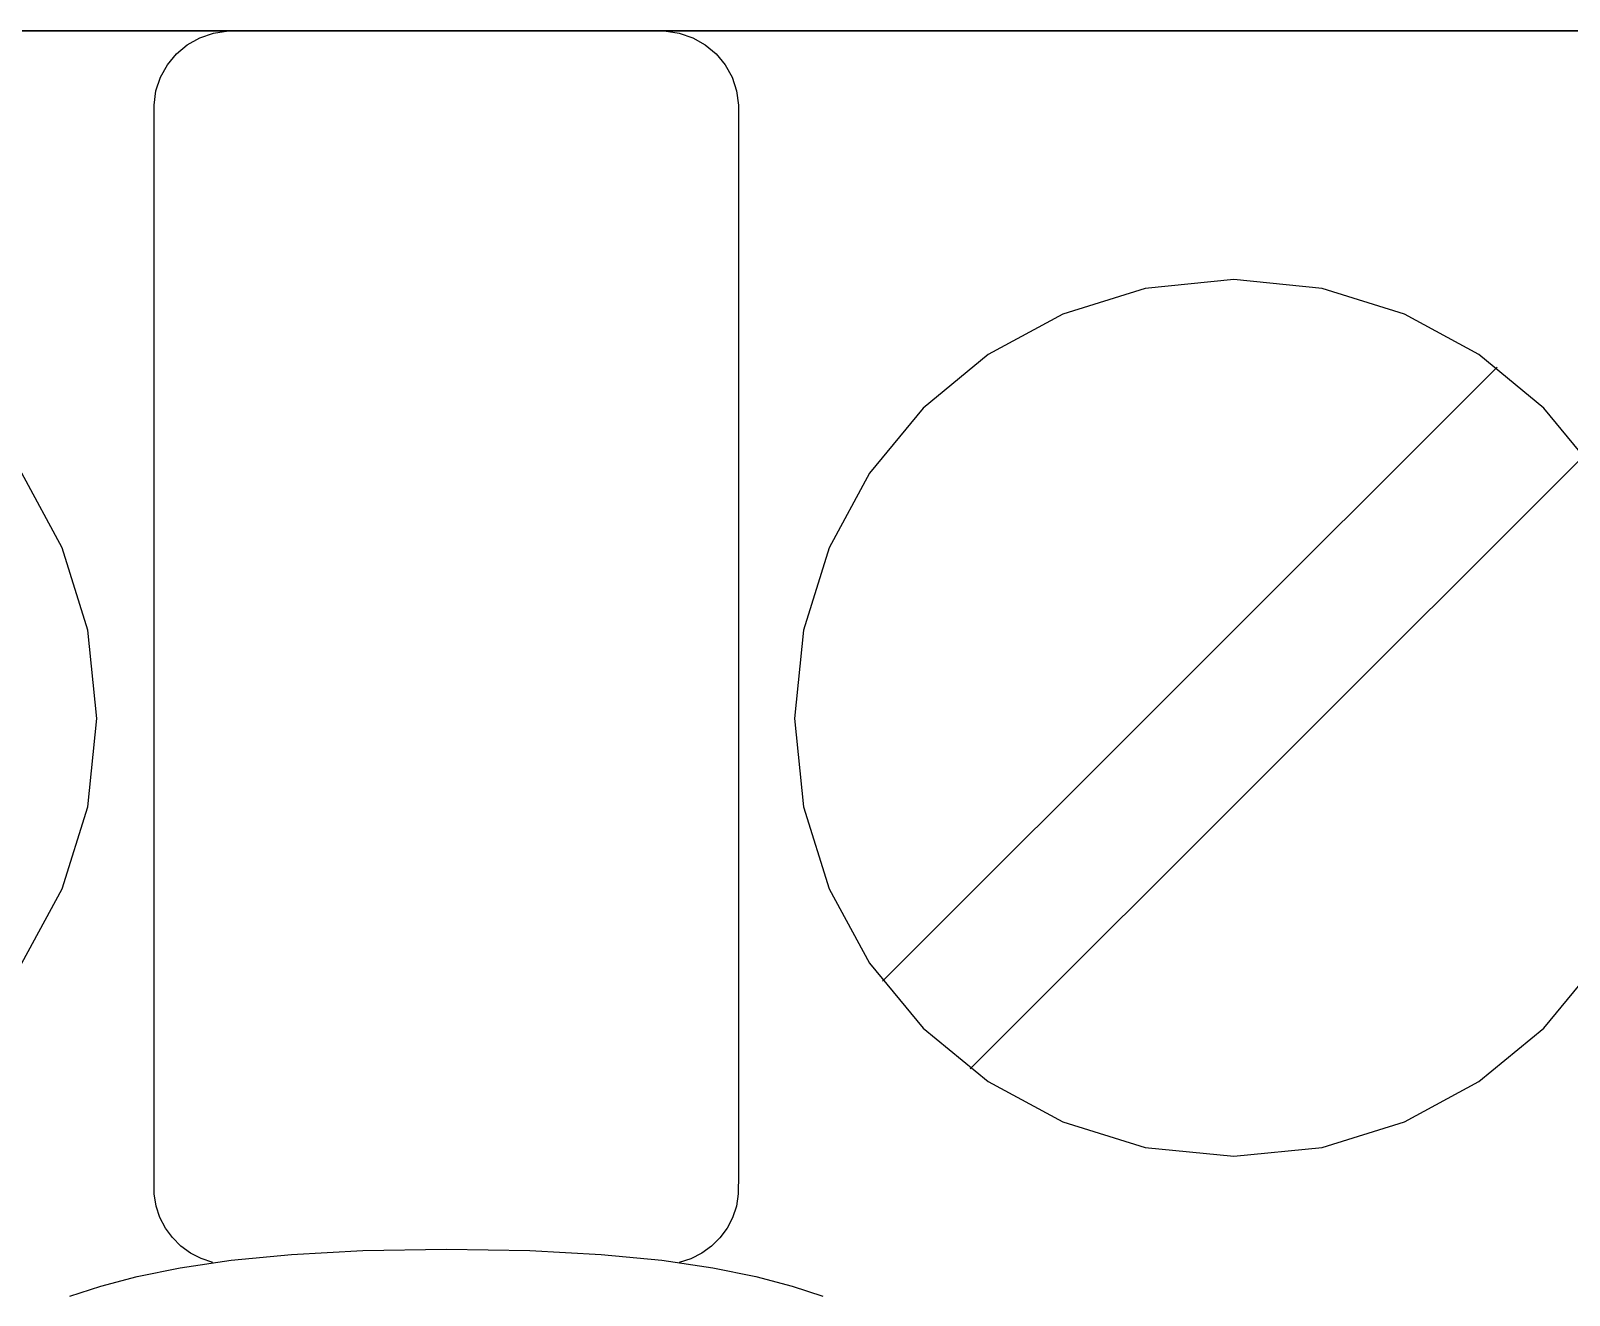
# Model space of a CAD drawing. Extents: x 1 to 47.7, y 0.2 to 35.
# Drawn here: x 27.012 to 27.598, y 9.703 to 10.185 of the extents above; entities that cross this region are included whole.
import ezdxf

# ---------------------------------------------------------------- set-up
doc = ezdxf.new("R2010")
doc.units = 0
doc.header["$MEASUREMENT"] = 0
for name, color, linetype in [('7_1__EMPTY_IO_BOARD_POSITI', 7, 'CONTINUOUS'), ('7_2___8__INDEPENDENT_INPUT', 7, 'CONTINUOUS'), ('7_3___8__OPTOISO_INDEPENDE', 7, 'CONTINUOUS'), ('7_4___24__OPTOISO_INDEPEND', 7, 'CONTINUOUS'), ('7_5___8__INDEPENDENT_INPUT', 7, 'CONTINUOUS'), ('7_6____8__INDEPENDENT_INPU', 7, 'CONTINUOUS'), ('7_7____8__OPTOISO_INDEPEND', 7, 'CONTINUOUS'), ('7_8____8__OPTOISO_INDEPEND', 7, 'CONTINUOUS')]:
    doc.layers.add(name, color=color, linetype=linetype)

msp = doc.modelspace()

# ---------------------------------------------------------------- linework, layer by layer
at = {"layer": '7_1__EMPTY_IO_BOARD_POSITI'}
msp.add_lwpolyline([(26.68572, 10.1852), (26.73265, 10.1852), (26.78363, 10.1852), (26.83851, 10.1852), (26.89713, 10.1852), (26.95935, 10.1852), (27.025, 10.1852), (27.09394, 10.1852), (27.16601, 10.1852), (27.24106, 10.1852), (27.31893, 10.1852), (27.39948, 10.1852), (27.48254, 10.1852), (27.56797, 10.1852), (27.65561, 10.1852)], dxfattribs=at)
at = {"layer": '7_2___8__INDEPENDENT_INPUT'}
for points in [[(27.70259, 10.18526), (27.57678, 10.18526), (27.45542, 10.18526), (27.33896, 10.18526), (27.22784, 10.18526), (27.12251, 10.18526), (27.02342, 10.18526), (26.931, 10.18526), (26.84571, 10.18526), (26.80588, 10.18526), (26.768, 10.18526), (26.73212, 10.18526), (26.6983, 10.18526), (26.66659, 10.18526)], [(27.08116, 9.71527), (27.07672, 9.71676), (27.07263, 9.71888), (27.06895, 9.72157), (27.06574, 9.72476), (27.06306, 9.7284), (27.06097, 9.73243), (27.05953, 9.7368), (27.05881, 9.74144), (27.05874, 9.74893), (27.05874, 9.78117), (27.05874, 9.83526), (27.05874, 9.90293), (27.05874, 9.97591), (27.05874, 10.04594), (27.05874, 10.10476), (27.05874, 10.14408), (27.05875, 10.15683), (27.05946, 10.16239), (27.06118, 10.16758), (27.06381, 10.17229), (27.06726, 10.17643), (27.07141, 10.17989), (27.07616, 10.18257), (27.08142, 10.18438), (27.08707, 10.18521), (27.09205, 10.18526), (27.10621, 10.18526), (27.12853, 10.18526), (27.15575, 10.18526), (27.1846, 10.18526), (27.21181, 10.18526), (27.23413, 10.18526), (27.24829, 10.18526), (27.25327, 10.18521), (27.25892, 10.18438), (27.26418, 10.18257), (27.26893, 10.17989), (27.27308, 10.17643), (27.27652, 10.17229), (27.27915, 10.16758), (27.28087, 10.16239), (27.28158, 10.15683), (27.28159, 10.14408), (27.28159, 10.10476), (27.28159, 10.04594), (27.28159, 9.97591), (27.28159, 9.90293), (27.28159, 9.83526), (27.28159, 9.78117), (27.28159, 9.74893), (27.28151, 9.74143), (27.28079, 9.73676), (27.27934, 9.73238), (27.27723, 9.72834), (27.27451, 9.7247), (27.27127, 9.72151), (27.26755, 9.71884), (27.26342, 9.71673), (27.25894, 9.71527)], [(27.60909, 10.01645), (27.58866, 10.04124), (27.56391, 10.0617), (27.5355, 10.07716), (27.5041, 10.08693), (27.47041, 10.09034), (27.43665, 10.08693), (27.40522, 10.07716), (27.37678, 10.0617), (27.352, 10.04124), (27.33156, 10.01645), (27.31613, 9.98801), (27.30638, 9.95659), (27.30298, 9.92289), (27.30638, 9.8892), (27.31613, 9.85784), (27.33156, 9.82946), (27.352, 9.80473), (27.37678, 9.78434), (27.40522, 9.76894), (27.43665, 9.75921), (27.47041, 9.75581), (27.5041, 9.75921), (27.5355, 9.76894), (27.56391, 9.78434), (27.58866, 9.80473), (27.60909, 9.82946)], [(27.33656, 9.82265), (27.57083, 10.05692)], [(27.36998, 9.78923), (27.60425, 10.0235)], [(27.00833, 9.82946), (27.02376, 9.85784), (27.03351, 9.8892), (27.03691, 9.92289), (27.03351, 9.95659), (27.02376, 9.98801), (27.00833, 10.01645)], [(27.02664, 9.7024), (27.03843, 9.70622), (27.05225, 9.70989), (27.06863, 9.71324), (27.08809, 9.71613), (27.11116, 9.71839), (27.13836, 9.71986), (27.17022, 9.72038), (27.20208, 9.71986), (27.22928, 9.71839), (27.25235, 9.71613), (27.2718, 9.71324), (27.28818, 9.70989), (27.302, 9.70622), (27.31378, 9.7024)]]:
    msp.add_lwpolyline(points, dxfattribs=at)
at = {"layer": '7_3___8__OPTOISO_INDEPENDE'}
for points in [[(27.70259, 10.18526), (27.57678, 10.18526), (27.45542, 10.18526), (27.33896, 10.18526), (27.22784, 10.18526), (27.12251, 10.18526), (27.02342, 10.18526), (26.931, 10.18526), (26.84571, 10.18526), (26.80588, 10.18526), (26.768, 10.18526), (26.73212, 10.18526), (26.6983, 10.18526), (26.66659, 10.18526)], [(27.08116, 9.71527), (27.07672, 9.71676), (27.07263, 9.71888), (27.06895, 9.72157), (27.06574, 9.72476), (27.06306, 9.7284), (27.06097, 9.73243), (27.05953, 9.7368), (27.05881, 9.74144), (27.05874, 9.74893), (27.05874, 9.78117), (27.05874, 9.83526), (27.05874, 9.90293), (27.05874, 9.97591), (27.05874, 10.04594), (27.05874, 10.10476), (27.05874, 10.14408), (27.05875, 10.15683), (27.05946, 10.16239), (27.06118, 10.16758), (27.06381, 10.17229), (27.06726, 10.17643), (27.07141, 10.17989), (27.07616, 10.18257), (27.08142, 10.18438), (27.08707, 10.18521), (27.09205, 10.18526), (27.10621, 10.18526), (27.12853, 10.18526), (27.15575, 10.18526), (27.1846, 10.18526), (27.21181, 10.18526), (27.23413, 10.18526), (27.24829, 10.18526), (27.25327, 10.18521), (27.25892, 10.18438), (27.26418, 10.18257), (27.26893, 10.17989), (27.27308, 10.17643), (27.27652, 10.17229), (27.27915, 10.16758), (27.28087, 10.16239), (27.28158, 10.15683), (27.28159, 10.14408), (27.28159, 10.10476), (27.28159, 10.04594), (27.28159, 9.97591), (27.28159, 9.90293), (27.28159, 9.83526), (27.28159, 9.78117), (27.28159, 9.74893), (27.28151, 9.74143), (27.28079, 9.73676), (27.27934, 9.73238), (27.27723, 9.72834), (27.27451, 9.7247), (27.27127, 9.72151), (27.26755, 9.71884), (27.26342, 9.71673), (27.25894, 9.71527)], [(27.60909, 10.01645), (27.58866, 10.04124), (27.56391, 10.0617), (27.5355, 10.07716), (27.5041, 10.08693), (27.47041, 10.09034), (27.43665, 10.08693), (27.40522, 10.07716), (27.37678, 10.0617), (27.352, 10.04124), (27.33156, 10.01645), (27.31613, 9.98801), (27.30638, 9.95659), (27.30298, 9.92289), (27.30638, 9.8892), (27.31613, 9.85784), (27.33156, 9.82946), (27.352, 9.80473), (27.37678, 9.78434), (27.40522, 9.76894), (27.43665, 9.75921), (27.47041, 9.75581), (27.5041, 9.75921), (27.5355, 9.76894), (27.56391, 9.78434), (27.58866, 9.80473), (27.60909, 9.82946)], [(27.33656, 9.82265), (27.57083, 10.05692)], [(27.36998, 9.78923), (27.60425, 10.0235)], [(27.00833, 9.82946), (27.02376, 9.85784), (27.03351, 9.8892), (27.03691, 9.92289), (27.03351, 9.95659), (27.02376, 9.98801), (27.00833, 10.01645)], [(27.02664, 9.7024), (27.03843, 9.70622), (27.05225, 9.70989), (27.06863, 9.71324), (27.08809, 9.71613), (27.11116, 9.71839), (27.13836, 9.71986), (27.17022, 9.72038), (27.20208, 9.71986), (27.22928, 9.71839), (27.25235, 9.71613), (27.2718, 9.71324), (27.28818, 9.70989), (27.302, 9.70622), (27.31378, 9.7024)]]:
    msp.add_lwpolyline(points, dxfattribs=at)
at = {"layer": '7_4___24__OPTOISO_INDEPEND'}
for points in [[(27.70259, 10.18526), (27.57678, 10.18526), (27.45542, 10.18526), (27.33896, 10.18526), (27.22784, 10.18526), (27.12251, 10.18526), (27.02342, 10.18526), (26.931, 10.18526), (26.84571, 10.18526), (26.80588, 10.18526), (26.768, 10.18526), (26.73212, 10.18526), (26.6983, 10.18526), (26.66659, 10.18526)], [(27.08116, 9.71527), (27.07672, 9.71676), (27.07263, 9.71888), (27.06895, 9.72157), (27.06574, 9.72476), (27.06306, 9.7284), (27.06097, 9.73243), (27.05953, 9.7368), (27.05881, 9.74144), (27.05874, 9.74893), (27.05874, 9.78117), (27.05874, 9.83526), (27.05874, 9.90293), (27.05874, 9.97591), (27.05874, 10.04594), (27.05874, 10.10476), (27.05874, 10.14408), (27.05875, 10.15683), (27.05946, 10.16239), (27.06118, 10.16758), (27.06381, 10.17229), (27.06726, 10.17643), (27.07141, 10.17989), (27.07616, 10.18257), (27.08142, 10.18438), (27.08707, 10.18521), (27.09205, 10.18526), (27.10621, 10.18526), (27.12853, 10.18526), (27.15575, 10.18526), (27.1846, 10.18526), (27.21181, 10.18526), (27.23413, 10.18526), (27.24829, 10.18526), (27.25327, 10.18521), (27.25892, 10.18438), (27.26418, 10.18257), (27.26893, 10.17989), (27.27308, 10.17643), (27.27652, 10.17229), (27.27915, 10.16758), (27.28087, 10.16239), (27.28158, 10.15683), (27.28159, 10.14408), (27.28159, 10.10476), (27.28159, 10.04594), (27.28159, 9.97591), (27.28159, 9.90293), (27.28159, 9.83526), (27.28159, 9.78117), (27.28159, 9.74893), (27.28151, 9.74143), (27.28079, 9.73676), (27.27934, 9.73238), (27.27723, 9.72834), (27.27451, 9.7247), (27.27127, 9.72151), (27.26755, 9.71884), (27.26342, 9.71673), (27.25894, 9.71527)], [(27.60909, 10.01645), (27.58866, 10.04124), (27.56391, 10.0617), (27.5355, 10.07716), (27.5041, 10.08693), (27.47041, 10.09034), (27.43665, 10.08693), (27.40522, 10.07716), (27.37678, 10.0617), (27.352, 10.04124), (27.33156, 10.01645), (27.31613, 9.98801), (27.30638, 9.95659), (27.30298, 9.92289), (27.30638, 9.8892), (27.31613, 9.85784), (27.33156, 9.82946), (27.352, 9.80473), (27.37678, 9.78434), (27.40522, 9.76894), (27.43665, 9.75921), (27.47041, 9.75581), (27.5041, 9.75921), (27.5355, 9.76894), (27.56391, 9.78434), (27.58866, 9.80473), (27.60909, 9.82946)], [(27.33656, 9.82265), (27.57083, 10.05692)], [(27.36998, 9.78923), (27.60425, 10.0235)], [(27.00833, 9.82946), (27.02376, 9.85784), (27.03351, 9.8892), (27.03691, 9.92289), (27.03351, 9.95659), (27.02376, 9.98801), (27.00833, 10.01645)], [(27.02664, 9.7024), (27.03843, 9.70622), (27.05225, 9.70989), (27.06863, 9.71324), (27.08809, 9.71613), (27.11116, 9.71839), (27.13836, 9.71986), (27.17022, 9.72038), (27.20208, 9.71986), (27.22928, 9.71839), (27.25235, 9.71613), (27.2718, 9.71324), (27.28818, 9.70989), (27.302, 9.70622), (27.31378, 9.7024)]]:
    msp.add_lwpolyline(points, dxfattribs=at)
at = {"layer": '7_5___8__INDEPENDENT_INPUT'}
for points in [[(27.70259, 10.18526), (27.57678, 10.18526), (27.45542, 10.18526), (27.33896, 10.18526), (27.22784, 10.18526), (27.12251, 10.18526), (27.02342, 10.18526), (26.931, 10.18526), (26.84571, 10.18526), (26.80588, 10.18526), (26.768, 10.18526), (26.73212, 10.18526), (26.6983, 10.18526), (26.66659, 10.18526)], [(27.08116, 9.71527), (27.07672, 9.71676), (27.07263, 9.71888), (27.06895, 9.72157), (27.06574, 9.72476), (27.06306, 9.7284), (27.06097, 9.73243), (27.05953, 9.7368), (27.05881, 9.74144), (27.05874, 9.74893), (27.05874, 9.78117), (27.05874, 9.83526), (27.05874, 9.90293), (27.05874, 9.97591), (27.05874, 10.04594), (27.05874, 10.10476), (27.05874, 10.14408), (27.05875, 10.15683), (27.05946, 10.16239), (27.06118, 10.16758), (27.06381, 10.17229), (27.06726, 10.17643), (27.07141, 10.17989), (27.07616, 10.18257), (27.08142, 10.18438), (27.08707, 10.18521), (27.09205, 10.18526), (27.10621, 10.18526), (27.12853, 10.18526), (27.15575, 10.18526), (27.1846, 10.18526), (27.21181, 10.18526), (27.23413, 10.18526), (27.24829, 10.18526), (27.25327, 10.18521), (27.25892, 10.18438), (27.26418, 10.18257), (27.26893, 10.17989), (27.27308, 10.17643), (27.27652, 10.17229), (27.27915, 10.16758), (27.28087, 10.16239), (27.28158, 10.15683), (27.28159, 10.14408), (27.28159, 10.10476), (27.28159, 10.04594), (27.28159, 9.97591), (27.28159, 9.90293), (27.28159, 9.83526), (27.28159, 9.78117), (27.28159, 9.74893), (27.28151, 9.74143), (27.28079, 9.73676), (27.27934, 9.73238), (27.27723, 9.72834), (27.27451, 9.7247), (27.27127, 9.72151), (27.26755, 9.71884), (27.26342, 9.71673), (27.25894, 9.71527)], [(27.60909, 10.01645), (27.58866, 10.04124), (27.56391, 10.0617), (27.5355, 10.07716), (27.5041, 10.08693), (27.47041, 10.09034), (27.43665, 10.08693), (27.40522, 10.07716), (27.37678, 10.0617), (27.352, 10.04124), (27.33156, 10.01645), (27.31613, 9.98801), (27.30638, 9.95659), (27.30298, 9.92289), (27.30638, 9.8892), (27.31613, 9.85784), (27.33156, 9.82946), (27.352, 9.80473), (27.37678, 9.78434), (27.40522, 9.76894), (27.43665, 9.75921), (27.47041, 9.75581), (27.5041, 9.75921), (27.5355, 9.76894), (27.56391, 9.78434), (27.58866, 9.80473), (27.60909, 9.82946)], [(27.33656, 9.82265), (27.57083, 10.05692)], [(27.36998, 9.78923), (27.60425, 10.0235)], [(27.00833, 9.82946), (27.02376, 9.85784), (27.03351, 9.8892), (27.03691, 9.92289), (27.03351, 9.95659), (27.02376, 9.98801), (27.00833, 10.01645)], [(27.02664, 9.7024), (27.03843, 9.70622), (27.05225, 9.70989), (27.06863, 9.71324), (27.08809, 9.71613), (27.11116, 9.71839), (27.13836, 9.71986), (27.17022, 9.72038), (27.20208, 9.71986), (27.22928, 9.71839), (27.25235, 9.71613), (27.2718, 9.71324), (27.28818, 9.70989), (27.302, 9.70622), (27.31378, 9.7024)]]:
    msp.add_lwpolyline(points, dxfattribs=at)
at = {"layer": '7_6____8__INDEPENDENT_INPU'}
for points in [[(27.70259, 10.18526), (27.57678, 10.18526), (27.45542, 10.18526), (27.33896, 10.18526), (27.22784, 10.18526), (27.12251, 10.18526), (27.02342, 10.18526), (26.931, 10.18526), (26.84571, 10.18526), (26.80588, 10.18526), (26.768, 10.18526), (26.73212, 10.18526), (26.6983, 10.18526), (26.66659, 10.18526)], [(27.08116, 9.71527), (27.07672, 9.71676), (27.07263, 9.71888), (27.06895, 9.72157), (27.06574, 9.72476), (27.06306, 9.7284), (27.06097, 9.73243), (27.05953, 9.7368), (27.05881, 9.74144), (27.05874, 9.74893), (27.05874, 9.78117), (27.05874, 9.83526), (27.05874, 9.90293), (27.05874, 9.97591), (27.05874, 10.04594), (27.05874, 10.10476), (27.05874, 10.14408), (27.05875, 10.15683), (27.05946, 10.16239), (27.06118, 10.16758), (27.06381, 10.17229), (27.06726, 10.17643), (27.07141, 10.17989), (27.07616, 10.18257), (27.08142, 10.18438), (27.08707, 10.18521), (27.09205, 10.18526), (27.10621, 10.18526), (27.12853, 10.18526), (27.15575, 10.18526), (27.1846, 10.18526), (27.21181, 10.18526), (27.23413, 10.18526), (27.24829, 10.18526), (27.25327, 10.18521), (27.25892, 10.18438), (27.26418, 10.18257), (27.26893, 10.17989), (27.27308, 10.17643), (27.27652, 10.17229), (27.27915, 10.16758), (27.28087, 10.16239), (27.28158, 10.15683), (27.28159, 10.14408), (27.28159, 10.10476), (27.28159, 10.04594), (27.28159, 9.97591), (27.28159, 9.90293), (27.28159, 9.83526), (27.28159, 9.78117), (27.28159, 9.74893), (27.28151, 9.74143), (27.28079, 9.73676), (27.27934, 9.73238), (27.27723, 9.72834), (27.27451, 9.7247), (27.27127, 9.72151), (27.26755, 9.71884), (27.26342, 9.71673), (27.25894, 9.71527)], [(27.60909, 10.01645), (27.58866, 10.04124), (27.56391, 10.0617), (27.5355, 10.07716), (27.5041, 10.08693), (27.47041, 10.09034), (27.43665, 10.08693), (27.40522, 10.07716), (27.37678, 10.0617), (27.352, 10.04124), (27.33156, 10.01645), (27.31613, 9.98801), (27.30638, 9.95659), (27.30298, 9.92289), (27.30638, 9.8892), (27.31613, 9.85784), (27.33156, 9.82946), (27.352, 9.80473), (27.37678, 9.78434), (27.40522, 9.76894), (27.43665, 9.75921), (27.47041, 9.75581), (27.5041, 9.75921), (27.5355, 9.76894), (27.56391, 9.78434), (27.58866, 9.80473), (27.60909, 9.82946)], [(27.33656, 9.82265), (27.57083, 10.05692)], [(27.36998, 9.78923), (27.60425, 10.0235)], [(27.00833, 9.82946), (27.02376, 9.85784), (27.03351, 9.8892), (27.03691, 9.92289), (27.03351, 9.95659), (27.02376, 9.98801), (27.00833, 10.01645)], [(27.02664, 9.7024), (27.03843, 9.70622), (27.05225, 9.70989), (27.06863, 9.71324), (27.08809, 9.71613), (27.11116, 9.71839), (27.13836, 9.71986), (27.17022, 9.72038), (27.20208, 9.71986), (27.22928, 9.71839), (27.25235, 9.71613), (27.2718, 9.71324), (27.28818, 9.70989), (27.302, 9.70622), (27.31378, 9.7024)]]:
    msp.add_lwpolyline(points, dxfattribs=at)
at = {"layer": '7_7____8__OPTOISO_INDEPEND'}
for points in [[(27.70259, 10.18526), (27.57678, 10.18526), (27.45542, 10.18526), (27.33896, 10.18526), (27.22784, 10.18526), (27.12251, 10.18526), (27.02342, 10.18526), (26.931, 10.18526), (26.84571, 10.18526), (26.80588, 10.18526), (26.768, 10.18526), (26.73212, 10.18526), (26.6983, 10.18526), (26.66659, 10.18526)], [(27.08116, 9.71527), (27.07672, 9.71676), (27.07263, 9.71888), (27.06895, 9.72157), (27.06574, 9.72476), (27.06306, 9.7284), (27.06097, 9.73243), (27.05953, 9.7368), (27.05881, 9.74144), (27.05874, 9.74893), (27.05874, 9.78117), (27.05874, 9.83526), (27.05874, 9.90293), (27.05874, 9.97591), (27.05874, 10.04594), (27.05874, 10.10476), (27.05874, 10.14408), (27.05875, 10.15683), (27.05946, 10.16239), (27.06118, 10.16758), (27.06381, 10.17229), (27.06726, 10.17643), (27.07141, 10.17989), (27.07616, 10.18257), (27.08142, 10.18438), (27.08707, 10.18521), (27.09205, 10.18526), (27.10621, 10.18526), (27.12853, 10.18526), (27.15575, 10.18526), (27.1846, 10.18526), (27.21181, 10.18526), (27.23413, 10.18526), (27.24829, 10.18526), (27.25327, 10.18521), (27.25892, 10.18438), (27.26418, 10.18257), (27.26893, 10.17989), (27.27308, 10.17643), (27.27652, 10.17229), (27.27915, 10.16758), (27.28087, 10.16239), (27.28158, 10.15683), (27.28159, 10.14408), (27.28159, 10.10476), (27.28159, 10.04594), (27.28159, 9.97591), (27.28159, 9.90293), (27.28159, 9.83526), (27.28159, 9.78117), (27.28159, 9.74893), (27.28151, 9.74143), (27.28079, 9.73676), (27.27934, 9.73238), (27.27723, 9.72834), (27.27451, 9.7247), (27.27127, 9.72151), (27.26755, 9.71884), (27.26342, 9.71673), (27.25894, 9.71527)], [(27.60909, 10.01645), (27.58866, 10.04124), (27.56391, 10.0617), (27.5355, 10.07716), (27.5041, 10.08693), (27.47041, 10.09034), (27.43665, 10.08693), (27.40522, 10.07716), (27.37678, 10.0617), (27.352, 10.04124), (27.33156, 10.01645), (27.31613, 9.98801), (27.30638, 9.95659), (27.30298, 9.92289), (27.30638, 9.8892), (27.31613, 9.85784), (27.33156, 9.82946), (27.352, 9.80473), (27.37678, 9.78434), (27.40522, 9.76894), (27.43665, 9.75921), (27.47041, 9.75581), (27.5041, 9.75921), (27.5355, 9.76894), (27.56391, 9.78434), (27.58866, 9.80473), (27.60909, 9.82946)], [(27.33656, 9.82265), (27.57083, 10.05692)], [(27.36998, 9.78923), (27.60425, 10.0235)], [(27.00833, 9.82946), (27.02376, 9.85784), (27.03351, 9.8892), (27.03691, 9.92289), (27.03351, 9.95659), (27.02376, 9.98801), (27.00833, 10.01645)], [(27.02664, 9.7024), (27.03843, 9.70622), (27.05225, 9.70989), (27.06863, 9.71324), (27.08809, 9.71613), (27.11116, 9.71839), (27.13836, 9.71986), (27.17022, 9.72038), (27.20208, 9.71986), (27.22928, 9.71839), (27.25235, 9.71613), (27.2718, 9.71324), (27.28818, 9.70989), (27.302, 9.70622), (27.31378, 9.7024)]]:
    msp.add_lwpolyline(points, dxfattribs=at)
at = {"layer": '7_8____8__OPTOISO_INDEPEND'}
for points in [[(27.70259, 10.18526), (27.57678, 10.18526), (27.45542, 10.18526), (27.33896, 10.18526), (27.22784, 10.18526), (27.12251, 10.18526), (27.02342, 10.18526), (26.931, 10.18526), (26.84571, 10.18526), (26.80588, 10.18526), (26.768, 10.18526), (26.73212, 10.18526), (26.6983, 10.18526), (26.66659, 10.18526)], [(27.08116, 9.71527), (27.07672, 9.71676), (27.07263, 9.71888), (27.06895, 9.72157), (27.06574, 9.72476), (27.06306, 9.7284), (27.06097, 9.73243), (27.05953, 9.7368), (27.05881, 9.74144), (27.05874, 9.74893), (27.05874, 9.78117), (27.05874, 9.83526), (27.05874, 9.90293), (27.05874, 9.97591), (27.05874, 10.04594), (27.05874, 10.10476), (27.05874, 10.14408), (27.05875, 10.15683), (27.05946, 10.16239), (27.06118, 10.16758), (27.06381, 10.17229), (27.06726, 10.17643), (27.07141, 10.17989), (27.07616, 10.18257), (27.08142, 10.18438), (27.08707, 10.18521), (27.09205, 10.18526), (27.10621, 10.18526), (27.12853, 10.18526), (27.15575, 10.18526), (27.1846, 10.18526), (27.21181, 10.18526), (27.23413, 10.18526), (27.24829, 10.18526), (27.25327, 10.18521), (27.25892, 10.18438), (27.26418, 10.18257), (27.26893, 10.17989), (27.27308, 10.17643), (27.27652, 10.17229), (27.27915, 10.16758), (27.28087, 10.16239), (27.28158, 10.15683), (27.28159, 10.14408), (27.28159, 10.10476), (27.28159, 10.04594), (27.28159, 9.97591), (27.28159, 9.90293), (27.28159, 9.83526), (27.28159, 9.78117), (27.28159, 9.74893), (27.28151, 9.74143), (27.28079, 9.73676), (27.27934, 9.73238), (27.27723, 9.72834), (27.27451, 9.7247), (27.27127, 9.72151), (27.26755, 9.71884), (27.26342, 9.71673), (27.25894, 9.71527)], [(27.60909, 10.01645), (27.58866, 10.04124), (27.56391, 10.0617), (27.5355, 10.07716), (27.5041, 10.08693), (27.47041, 10.09034), (27.43665, 10.08693), (27.40522, 10.07716), (27.37678, 10.0617), (27.352, 10.04124), (27.33156, 10.01645), (27.31613, 9.98801), (27.30638, 9.95659), (27.30298, 9.92289), (27.30638, 9.8892), (27.31613, 9.85784), (27.33156, 9.82946), (27.352, 9.80473), (27.37678, 9.78434), (27.40522, 9.76894), (27.43665, 9.75921), (27.47041, 9.75581), (27.5041, 9.75921), (27.5355, 9.76894), (27.56391, 9.78434), (27.58866, 9.80473), (27.60909, 9.82946)], [(27.33656, 9.82265), (27.57083, 10.05692)], [(27.36998, 9.78923), (27.60425, 10.0235)], [(27.00833, 9.82946), (27.02376, 9.85784), (27.03351, 9.8892), (27.03691, 9.92289), (27.03351, 9.95659), (27.02376, 9.98801), (27.00833, 10.01645)], [(27.02664, 9.7024), (27.03843, 9.70622), (27.05225, 9.70989), (27.06863, 9.71324), (27.08809, 9.71613), (27.11116, 9.71839), (27.13836, 9.71986), (27.17022, 9.72038), (27.20208, 9.71986), (27.22928, 9.71839), (27.25235, 9.71613), (27.2718, 9.71324), (27.28818, 9.70989), (27.302, 9.70622), (27.31378, 9.7024)]]:
    msp.add_lwpolyline(points, dxfattribs=at)

doc.saveas('drawing.dxf')
